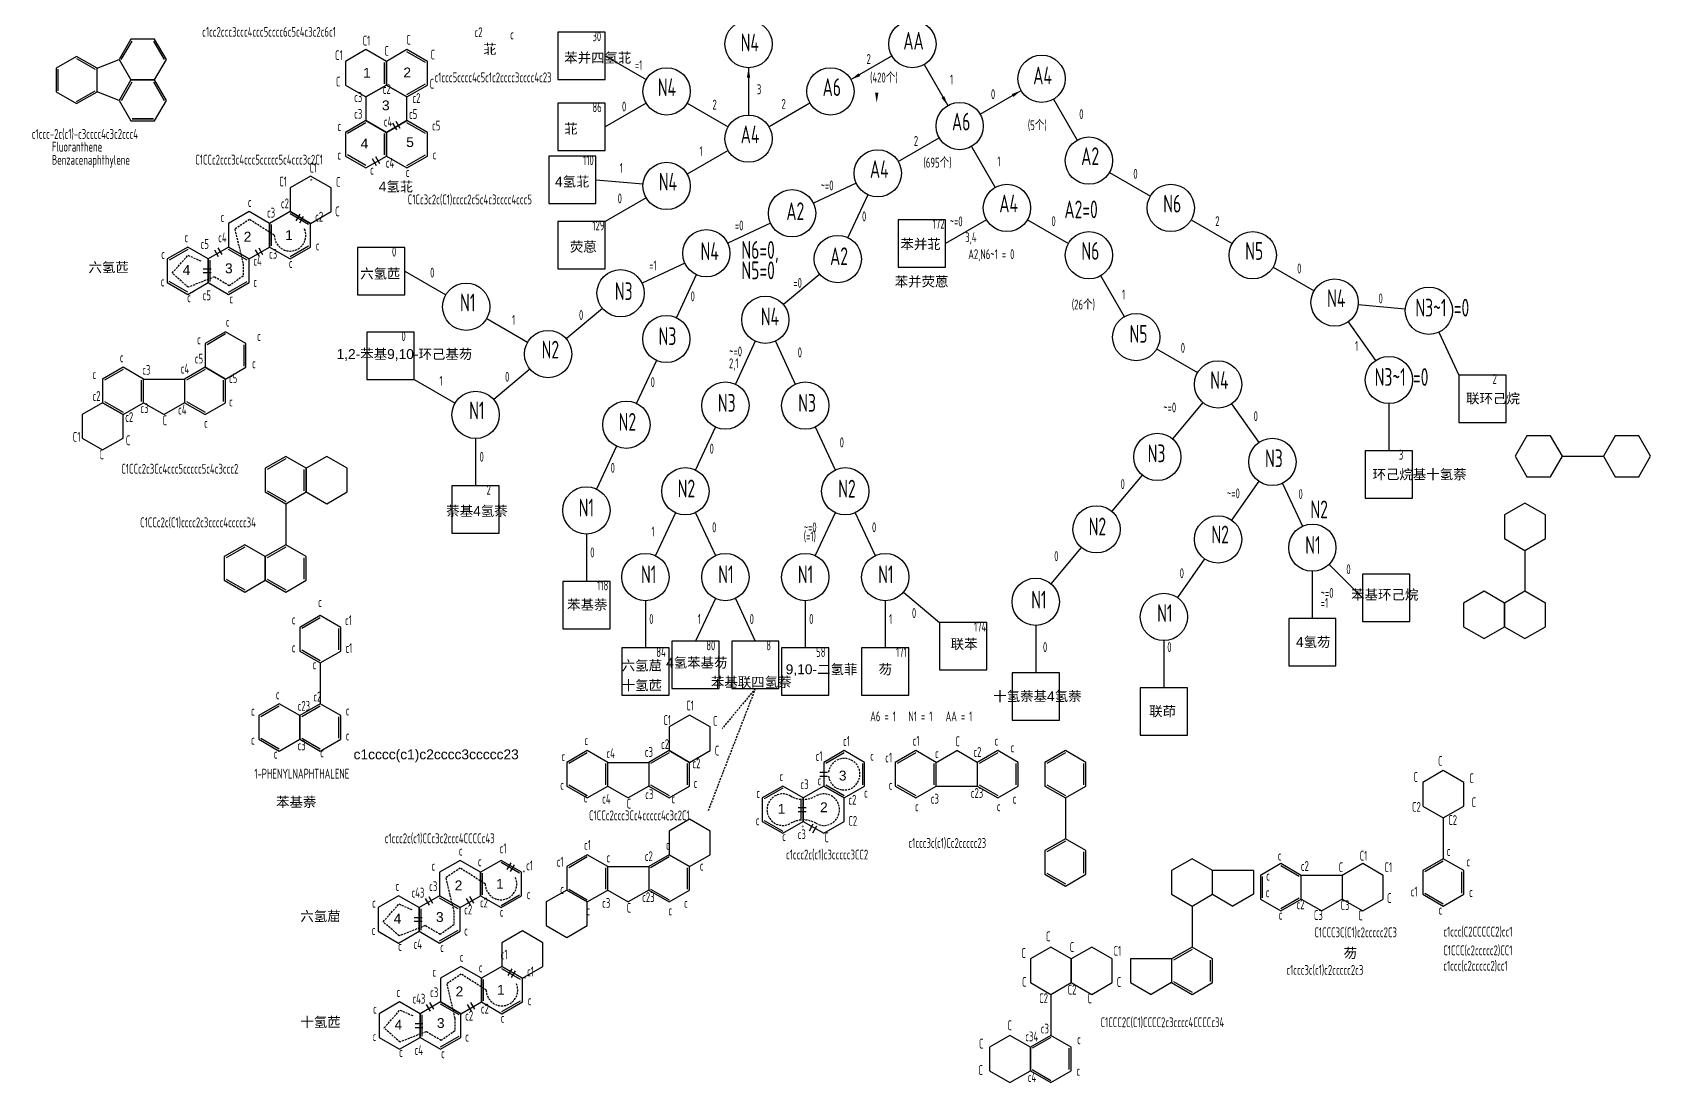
# Model space of a CAD drawing. Header units: millimetres. Extents: x 1948 to 8157, y -969 to 2597.
# Drawn here: x 3212.2 to 3622.8, y 1217.2 to 1483.7 of the extents above; entities that cross this region are included whole.
import ezdxf

# ---------------------------------------------------------------- set-up
doc = ezdxf.new("R2010")
doc.units = ezdxf.units.MM
doc.linetypes.add('ACAD_ISO07W100', pattern=[3, 0, -3])
doc.linetypes.add('DASHED2', pattern=[9.525, 6.35, -3.175])
for name, color, linetype in [('text', 7, 'ACAD_ISO07W100'), ('打断层', 30, 'Continuous'), ('解构', 10, 'DASHED2')]:
    doc.layers.add(name, color=color, linetype=linetype)
doc.styles.get("Standard").update_dxf_attribs({"font": 'arial.ttf'})
doc.styles.add('text', font='hzs.shx', dxfattribs={"width": 0.75, "bigfont": 'hztx.shx'})

# ---------------------------------------------------------------- blocks, each defined once
blk = doc.blocks.new('*U1')
blk.add_lwpolyline([(0, -2.71), (0, 2.71)])
blk = doc.blocks.new('*U2')
at = {"color": 0, "linetype": 'ByBlock', "lineweight": -2, "transparency": 16777216}
blk.add_blockref('*U1', (3361.39, 1365.1), dxfattribs=at)
for p, rotation in [((3368.43, 1369.16), 240), ((3368.43, 1361.03), 120)]:
    blk.add_blockref('*U1', p, dxfattribs=dict(at, rotation=rotation))

msp = doc.modelspace()

# ---------------------------------------------------------------- linework, layer by layer
for p, q in [((3228.64, 1474.6), (3234.22, 1476.79)), ((3357.57, 1477.71), (3367.96, 1471.71)), ((3393.94, 1474.71), (3393.94, 1462.71)), ((3419.92, 1471.71), (3430.32, 1477.71)), ((3438.51, 1475.51), (3444.51, 1465.12)), ((3234.22, 1466.4), (3228.64, 1468.6)), ((3452.71, 1462.92), (3463.1, 1468.92)), ((3471.3, 1466.73), (3477.3, 1456.34)), ((3367.96, 1465.71), (3357.57, 1459.71)), ((3378.36, 1465.71), (3388.75, 1459.71)), ((3409.53, 1465.71), (3399.14, 1459.71)), ((3388.75, 1453.71), (3378.36, 1447.71)), ((3431.92, 1450.92), (3442.32, 1456.92)), ((3450.51, 1454.73), (3456.51, 1444.34)), ((3355.23, 1446.28), (3367.18, 1445.23)), ((3421.29, 1445.39), (3410.42, 1440.32)), ((3485.49, 1448.14), (3495.89, 1442.14)), ((3367.96, 1441.71), (3357.57, 1435.71)), ((3424.19, 1442.49), (3419.12, 1431.61)), ((3399.54, 1435.25), (3388.66, 1430.18)), ((3454.32, 1436.14), (3443.92, 1430.14)), ((3464.71, 1436.14), (3475.1, 1430.14)), ((3506.28, 1436.14), (3516.67, 1430.14)), ((3377.79, 1425.1), (3366.91, 1420.03)), ((3306.72, 1423.07), (3317.11, 1417.07)), ((3380.69, 1422.2), (3375.62, 1411.33)), ((3411.99, 1422.32), (3402.8, 1414.6)), ((3489.3, 1411.55), (3483.3, 1421.94)), ((3527.06, 1424.14), (3537.46, 1418.14)), ((3356.88, 1413.64), (3347.69, 1405.93)), ((3548.63, 1414.62), (3560.58, 1413.57)), ((3327.5, 1411.07), (3337.89, 1405.07)), ((3546.09, 1410.23), (3552.98, 1400.4)), ((3395.66, 1405.31), (3390.59, 1394.43)), ((3400.74, 1405.31), (3405.81, 1394.43)), ((3569.1, 1407.61), (3574.17, 1396.74)), ((3370.55, 1400.45), (3365.48, 1389.57)), ((3497.49, 1403.36), (3507.89, 1397.36)), ((3338.49, 1398.21), (3329.3, 1390.5)), ((3240.45, 1395.73), (3250.84, 1395.73)), ((3309.12, 1395.64), (3319.51, 1389.64)), ((3240.45, 1389.73), (3245.64, 1386.73)), ((3250.84, 1389.73), (3245.64, 1386.73)), ((3509.23, 1389.76), (3501.51, 1380.57)), ((3516.52, 1389.44), (3523.41, 1379.61)), ((3556.42, 1389.48), (3556.42, 1377.48)), ((3324.7, 1380.64), (3324.7, 1368.64)), ((3385.52, 1383.56), (3380.45, 1372.68)), ((3410.88, 1383.56), (3415.95, 1372.68)), ((3360.4, 1378.7), (3355.33, 1367.82)), ((3600.43, 1376.14), (3610.83, 1376.14)), ((3493.8, 1371.37), (3486.09, 1362.18)), ((3523.41, 1369.78), (3516.52, 1359.95)), ((3529.38, 1369.26), (3534.46, 1358.38)), ((3276.52, 1364.08), (3276.52, 1353.69)), ((3375.38, 1361.81), (3370.31, 1350.93)), ((3380.45, 1361.81), (3385.52, 1350.93)), ((3415.95, 1361.81), (3410.88, 1350.93)), ((3421.02, 1361.81), (3426.09, 1350.93)), ((3352.8, 1356.39), (3352.8, 1344.39)), ((3478.37, 1352.99), (3470.66, 1343.8)), ((3590.94, 1352.26), (3590.94, 1341.87)), ((3509.64, 1350.12), (3502.76, 1340.29)), ((3536.99, 1346.94), (3536.99, 1334.94)), ((3541.23, 1348.7), (3549.72, 1340.22)), ((3367.77, 1339.49), (3367.77, 1327.49)), ((3385.52, 1340.05), (3380.45, 1329.18)), ((3390.59, 1340.05), (3395.66, 1329.18)), ((3408.34, 1339.49), (3408.34, 1327.49)), ((3428.63, 1339.49), (3428.63, 1327.49)), ((3433.23, 1341.64), (3442.42, 1333.92)), ((3466.8, 1333.2), (3466.8, 1321.2)), ((3499.32, 1329.38), (3499.32, 1317.38)), ((3285.27, 1323.71), (3285.27, 1313.32)), ((3358.21, 1298.47), (3368.6, 1298.47)), ((3441.58, 1298.47), (3446.77, 1301.47)), ((3451.97, 1298.47), (3446.77, 1301.47)), ((3358.21, 1292.47), (3363.4, 1289.47)), ((3368.6, 1292.47), (3363.4, 1289.47)), ((3441.58, 1292.47), (3451.97, 1292.47)), ((3474.35, 1289.47), (3474.35, 1279.08)), ((3570.22, 1284.39), (3570.22, 1273.99)), ((3358.21, 1272.04), (3368.6, 1272.04)), ((3522.06, 1270.99), (3511.67, 1270.99)), ((3522.06, 1270.99), (3522.06, 1264.99)), ((3544.58, 1269.8), (3534.19, 1269.8)), ((3358.21, 1266.04), (3363.4, 1263.04)), ((3368.6, 1266.04), (3363.4, 1263.04)), ((3511.67, 1264.99), (3516.86, 1261.99)), ((3522.06, 1264.99), (3516.86, 1261.99)), ((3506.47, 1261.99), (3506.47, 1251.6)), ((3534.19, 1263.8), (3539.38, 1260.8)), ((3544.58, 1263.8), (3539.38, 1260.8)), ((3501.27, 1248.6), (3490.88, 1248.6)), ((3490.88, 1248.6), (3490.88, 1242.6)), ((3490.88, 1242.6), (3496.08, 1239.6)), ((3501.27, 1242.6), (3496.08, 1239.6)), ((3470.64, 1239.6), (3470.64, 1229.21))]:
    msp.add_line(p, q)
for points in [[(3345.57, 1483.71), (3345.57, 1471.71), (3357.57, 1471.71), (3357.57, 1483.71)], [(3237.22, 1481.99), (3234.22, 1476.79), (3237.22, 1471.6), (3243.22, 1471.6), (3246.22, 1476.79), (3243.22, 1481.99)], [(3291.67, 1476.31), (3291.67, 1470.31), (3296.87, 1467.31), (3302.06, 1470.31), (3302.06, 1476.31), (3296.87, 1479.31)], [(3302.06, 1476.31), (3302.06, 1470.31), (3307.26, 1467.31), (3312.46, 1470.31), (3312.46, 1476.31), (3307.26, 1479.31)], [(3218.25, 1474.6), (3218.25, 1468.6), (3223.44, 1465.6), (3228.64, 1468.6), (3228.64, 1474.6), (3223.44, 1477.6)], [(3237.22, 1471.6), (3234.22, 1466.4), (3237.22, 1461.21), (3243.22, 1461.21), (3246.22, 1466.4), (3243.22, 1471.6)], [(3296.87, 1467.31), (3296.87, 1461.31), (3302.06, 1458.31), (3307.26, 1461.31), (3307.26, 1467.31), (3302.06, 1470.31)], [(3345.57, 1465.71), (3345.57, 1453.71), (3357.57, 1453.71), (3357.57, 1465.71)], [(3291.67, 1458.31), (3291.67, 1452.31), (3296.87, 1449.31), (3302.06, 1452.31), (3302.06, 1458.31), (3296.87, 1461.31)], [(3302.06, 1458.31), (3302.06, 1452.31), (3307.26, 1449.31), (3312.46, 1452.31), (3312.46, 1458.31), (3307.26, 1461.31)], [(3343.23, 1452.28), (3343.23, 1440.28), (3355.23, 1440.28), (3355.23, 1452.28)], [(3277.62, 1444.2), (3277.62, 1438.2), (3282.81, 1435.2), (3288.01, 1438.2), (3288.01, 1444.2), (3282.81, 1447.2)], [(3262.03, 1435.2), (3262.03, 1429.2), (3267.23, 1426.2), (3272.42, 1429.2), (3272.42, 1435.2), (3267.23, 1438.2)], [(3272.42, 1435.2), (3272.42, 1429.2), (3277.62, 1426.2), (3282.81, 1429.2), (3282.81, 1435.2), (3277.62, 1438.2)], [(3345.57, 1435.71), (3345.57, 1423.71), (3357.57, 1423.71), (3357.57, 1435.71)], [(3431.92, 1436.14), (3431.92, 1424.14), (3443.92, 1424.14), (3443.92, 1436.14)], [(3246.44, 1426.2), (3246.44, 1420.2), (3251.64, 1417.2), (3256.83, 1420.2), (3256.83, 1426.2), (3251.64, 1429.2)], [(3256.83, 1426.2), (3256.83, 1420.2), (3262.03, 1417.2), (3267.23, 1420.2), (3267.23, 1426.2), (3262.03, 1429.2)], [(3294.72, 1429.07), (3294.72, 1417.07), (3306.72, 1417.07), (3306.72, 1429.07)], [(3266.43, 1404.73), (3261.23, 1407.73), (3256.04, 1404.73), (3256.04, 1398.73), (3261.23, 1395.73), (3266.43, 1398.73)], [(3297.12, 1407.64), (3297.12, 1395.64), (3309.12, 1395.64), (3309.12, 1407.64)], [(3230.05, 1395.73), (3230.05, 1389.73), (3235.25, 1386.73), (3240.45, 1389.73), (3240.45, 1395.73), (3235.25, 1398.73)], [(3250.84, 1395.73), (3250.84, 1389.73), (3256.04, 1386.73), (3261.23, 1389.73), (3261.23, 1395.73), (3256.04, 1398.73)], [(3574.17, 1396.74), (3574.17, 1384.74), (3586.17, 1384.74), (3586.17, 1396.74)], [(3224.86, 1386.73), (3224.86, 1380.73), (3230.05, 1377.73), (3235.25, 1380.73), (3235.25, 1386.73), (3230.05, 1389.73)], [(3588.43, 1376.14), (3591.43, 1370.94), (3597.43, 1370.94), (3600.43, 1376.14), (3597.43, 1381.33), (3591.43, 1381.33)], [(3613.83, 1381.33), (3610.83, 1376.14), (3613.83, 1370.94), (3619.83, 1370.94), (3622.83, 1376.14), (3619.83, 1381.33)], [(3281.72, 1373.08), (3276.52, 1376.08), (3271.32, 1373.08), (3271.32, 1367.08), (3276.52, 1364.08), (3281.72, 1367.08)], [(3286.91, 1376.08), (3281.72, 1373.08), (3281.72, 1367.08), (3286.91, 1364.08), (3292.11, 1367.08), (3292.11, 1373.08)], [(3550.42, 1377.48), (3550.42, 1365.48), (3562.42, 1365.48), (3562.42, 1377.48)], [(3318.7, 1368.64), (3318.7, 1356.64), (3330.7, 1356.64), (3330.7, 1368.64)], [(3590.94, 1364.26), (3585.75, 1361.26), (3585.75, 1355.26), (3590.94, 1352.26), (3596.14, 1355.26), (3596.14, 1361.26)], [(3266.13, 1353.69), (3260.93, 1350.69), (3260.93, 1344.69), (3266.13, 1341.69), (3271.32, 1344.69), (3271.32, 1350.69)], [(3281.72, 1350.69), (3276.52, 1353.69), (3271.32, 1350.69), (3271.32, 1344.69), (3276.52, 1341.69), (3281.72, 1344.69)], [(3346.8, 1344.39), (3346.8, 1332.39), (3358.8, 1332.39), (3358.8, 1344.39)], [(3549.72, 1346.22), (3549.72, 1334.22), (3561.72, 1334.22), (3561.72, 1346.22)], [(3580.55, 1341.87), (3575.36, 1338.87), (3575.36, 1332.87), (3580.55, 1329.87), (3585.75, 1332.87), (3585.75, 1338.87)], [(3596.14, 1338.87), (3590.94, 1341.87), (3585.75, 1338.87), (3585.75, 1332.87), (3590.94, 1329.87), (3596.14, 1332.87)], [(3290.47, 1332.71), (3285.27, 1335.71), (3280.07, 1332.71), (3280.07, 1326.71), (3285.27, 1323.71), (3290.47, 1326.71)], [(3530.99, 1334.94), (3530.99, 1322.94), (3542.99, 1322.94), (3542.99, 1334.94)], [(3442.42, 1333.92), (3442.42, 1321.92), (3454.42, 1321.92), (3454.42, 1333.92)], [(3361.77, 1327.49), (3361.77, 1315.49), (3373.77, 1315.49), (3373.77, 1327.49)], [(3374.45, 1329.18), (3374.45, 1317.18), (3386.45, 1317.18), (3386.45, 1329.18)], [(3389.66, 1329.18), (3389.66, 1317.18), (3401.66, 1317.18), (3401.66, 1329.18)], [(3402.34, 1327.49), (3402.34, 1315.49), (3414.34, 1315.49), (3414.34, 1327.49)], [(3422.63, 1327.49), (3422.63, 1315.49), (3434.63, 1315.49), (3434.63, 1327.49)], [(3460.8, 1321.2), (3460.8, 1309.2), (3472.8, 1309.2), (3472.8, 1321.2)], [(3493.32, 1317.38), (3493.32, 1305.38), (3505.32, 1305.38), (3505.32, 1317.38)], [(3274.88, 1313.32), (3269.68, 1310.32), (3269.68, 1304.32), (3274.88, 1301.32), (3280.07, 1304.32), (3280.07, 1310.32)], [(3290.47, 1310.32), (3285.27, 1313.32), (3280.07, 1310.32), (3280.07, 1304.32), (3285.27, 1301.32), (3290.47, 1304.32)], [(3373.8, 1307.47), (3373.8, 1301.47), (3378.99, 1298.47), (3384.19, 1301.47), (3384.19, 1307.47), (3378.99, 1310.47)], [(3347.82, 1298.47), (3347.82, 1292.47), (3353.01, 1289.47), (3358.21, 1292.47), (3358.21, 1298.47), (3353.01, 1301.47)], [(3368.6, 1298.47), (3368.6, 1292.47), (3373.8, 1289.47), (3378.99, 1292.47), (3378.99, 1298.47), (3373.8, 1301.47)], [(3413.01, 1298.47), (3413.01, 1292.47), (3418.21, 1289.47), (3423.4, 1292.47), (3423.4, 1298.47), (3418.21, 1301.47)], [(3431.18, 1298.47), (3431.18, 1292.47), (3436.38, 1289.47), (3441.58, 1292.47), (3441.58, 1298.47), (3436.38, 1301.47)], [(3451.97, 1298.47), (3451.97, 1292.47), (3457.17, 1289.47), (3462.36, 1292.47), (3462.36, 1298.47), (3457.17, 1301.47)], [(3479.54, 1298.47), (3474.35, 1301.47), (3469.15, 1298.47), (3469.15, 1292.47), (3474.35, 1289.47), (3479.54, 1292.47)], [(3570.22, 1296.39), (3565.02, 1293.39), (3565.02, 1287.39), (3570.22, 1284.39), (3575.42, 1287.39), (3575.42, 1293.39)], [(3397.42, 1289.47), (3397.42, 1283.47), (3402.62, 1280.47), (3407.81, 1283.47), (3407.81, 1289.47), (3402.62, 1292.47)], [(3407.81, 1289.47), (3407.81, 1283.47), (3413.01, 1280.47), (3418.21, 1283.47), (3418.21, 1289.47), (3413.01, 1292.47)], [(3384.19, 1281.04), (3378.99, 1284.04), (3373.8, 1281.04), (3373.8, 1275.04), (3378.99, 1272.04), (3384.19, 1275.04)], [(3479.54, 1276.08), (3474.35, 1279.08), (3469.15, 1276.08), (3469.15, 1270.08), (3474.35, 1267.08), (3479.54, 1270.08)], [(3315.55, 1270.61), (3315.55, 1264.61), (3320.75, 1261.61), (3325.94, 1264.61), (3325.94, 1270.61), (3320.75, 1273.61)], [(3325.94, 1270.61), (3325.94, 1264.61), (3331.14, 1261.61), (3336.34, 1264.61), (3336.34, 1270.61), (3331.14, 1273.61)], [(3347.82, 1272.04), (3347.82, 1266.04), (3353.01, 1263.04), (3358.21, 1266.04), (3358.21, 1272.04), (3353.01, 1275.04)], [(3368.6, 1272.04), (3368.6, 1266.04), (3373.8, 1263.04), (3378.99, 1266.04), (3378.99, 1272.04), (3373.8, 1275.04)], [(3506.47, 1273.99), (3501.27, 1270.99), (3501.27, 1264.99), (3506.47, 1261.99), (3511.67, 1264.99), (3511.67, 1270.99)], [(3575.42, 1270.99), (3570.22, 1273.99), (3565.02, 1270.99), (3565.02, 1264.99), (3570.22, 1261.99), (3575.42, 1264.99)], [(3534.19, 1263.8), (3534.19, 1269.8), (3528.99, 1272.8), (3523.8, 1269.8), (3523.8, 1263.8), (3528.99, 1260.8)], [(3554.97, 1263.8), (3554.97, 1269.8), (3549.78, 1272.8), (3544.58, 1269.8), (3544.58, 1263.8), (3549.78, 1260.8)], [(3342.62, 1263.04), (3342.62, 1257.04), (3347.82, 1254.04), (3353.01, 1257.04), (3353.01, 1263.04), (3347.82, 1266.04)], [(3299.96, 1261.61), (3299.96, 1255.61), (3305.16, 1252.61), (3310.36, 1255.61), (3310.36, 1261.61), (3305.16, 1264.61)], [(3310.36, 1261.61), (3310.36, 1255.61), (3315.55, 1252.61), (3320.75, 1255.61), (3320.75, 1261.61), (3315.55, 1264.61)], [(3331.38, 1252.7), (3331.38, 1246.7), (3336.57, 1243.7), (3341.77, 1246.7), (3341.77, 1252.7), (3336.57, 1255.7)], [(3470.64, 1251.6), (3465.44, 1248.6), (3465.44, 1242.6), (3470.64, 1239.6), (3475.83, 1242.6), (3475.83, 1248.6)], [(3481.03, 1251.6), (3475.83, 1248.6), (3475.83, 1242.6), (3481.03, 1239.6), (3486.23, 1242.6), (3486.23, 1248.6)], [(3511.67, 1248.6), (3506.47, 1251.6), (3501.27, 1248.6), (3501.27, 1242.6), (3506.47, 1239.6), (3511.67, 1242.6)], [(3315.79, 1243.7), (3315.79, 1237.7), (3320.98, 1234.7), (3326.18, 1237.7), (3326.18, 1243.7), (3320.98, 1246.7)], [(3326.18, 1243.7), (3326.18, 1237.7), (3331.38, 1234.7), (3336.57, 1237.7), (3336.57, 1243.7), (3331.38, 1246.7)], [(3300.2, 1234.7), (3300.2, 1228.7), (3305.39, 1225.7), (3310.59, 1228.7), (3310.59, 1234.7), (3305.39, 1237.7)], [(3310.59, 1234.7), (3310.59, 1228.7), (3315.79, 1225.7), (3320.98, 1228.7), (3320.98, 1234.7), (3315.79, 1237.7)], [(3460.25, 1229.21), (3455.05, 1226.21), (3455.05, 1220.21), (3460.25, 1217.21), (3465.44, 1220.21), (3465.44, 1226.21)], [(3475.83, 1226.21), (3470.64, 1229.21), (3465.44, 1226.21), (3465.44, 1220.21), (3470.64, 1217.21), (3475.83, 1220.21)]]:
    msp.add_lwpolyline(points, close=True)
for points in [[(3234.8, 1476.79), (3237.51, 1481.49)], [(3242.94, 1481.49), (3245.65, 1476.79)], [(3311.96, 1476.02), (3307.26, 1478.73)], [(3218.75, 1468.89), (3218.75, 1474.31)], [(3223.44, 1477.02), (3228.14, 1474.31)], [(3301.56, 1470.6), (3301.56, 1476.02)], [(3307.26, 1467.88), (3311.96, 1470.6)], [(3223.44, 1466.18), (3228.14, 1468.89)], [(3237.51, 1461.71), (3242.94, 1461.71)], [(3296.87, 1460.73), (3292.17, 1458.02)], [(3301.56, 1452.6), (3301.56, 1458.02)], [(3311.96, 1458.02), (3307.26, 1460.73)], [(3296.87, 1449.88), (3292.17, 1452.6)], [(3307.26, 1449.88), (3311.96, 1452.6)], [(3282.31, 1434.91), (3277.62, 1437.63)], [(3272.92, 1429.49), (3272.92, 1434.91)], [(3277.62, 1426.78), (3282.31, 1429.49)], [(3251.64, 1428.63), (3246.94, 1425.91)], [(3257.33, 1420.49), (3257.33, 1425.91)], [(3266.73, 1425.91), (3262.03, 1428.63)], [(3251.64, 1417.78), (3246.94, 1420.49)], [(3262.03, 1417.78), (3266.73, 1420.49)], [(3261.23, 1407.16), (3256.54, 1404.44)], [(3265.93, 1399.02), (3265.93, 1404.44)], [(3235.25, 1398.16), (3230.55, 1395.44)], [(3256.04, 1398.16), (3251.34, 1395.44)], [(3239.95, 1390.02), (3239.95, 1395.44)], [(3260.73, 1390.02), (3260.73, 1395.44)], [(3230.55, 1390.02), (3235.25, 1387.31)], [(3251.34, 1390.02), (3256.04, 1387.31)], [(3276.52, 1375.51), (3271.82, 1372.79)], [(3281.22, 1367.37), (3281.22, 1372.79)], [(3271.82, 1367.37), (3276.52, 1364.66)], [(3266.13, 1353.11), (3261.43, 1350.4)], [(3276.52, 1353.11), (3271.82, 1350.4)], [(3281.22, 1344.98), (3281.22, 1350.4)], [(3261.43, 1344.98), (3266.13, 1342.27)], [(3271.82, 1344.98), (3276.52, 1342.27)], [(3285.27, 1335.13), (3280.57, 1332.42)], [(3289.97, 1327), (3289.97, 1332.42)], [(3280.57, 1327), (3285.27, 1324.29)], [(3274.88, 1312.74), (3270.18, 1310.03)], [(3285.27, 1312.74), (3280.57, 1310.03)], [(3289.97, 1304.6), (3289.97, 1310.03)], [(3270.18, 1304.6), (3274.88, 1301.89)], [(3280.57, 1304.6), (3285.27, 1301.89)], [(3353.01, 1300.89), (3348.32, 1298.18)], [(3357.71, 1292.76), (3357.71, 1298.18)], [(3373.8, 1300.89), (3369.1, 1298.18)], [(3378.49, 1292.76), (3378.49, 1298.18)], [(3418.21, 1300.89), (3413.51, 1298.18)], [(3422.9, 1292.76), (3422.9, 1298.18)], [(3436.38, 1300.89), (3431.68, 1298.18)], [(3441.08, 1292.76), (3441.08, 1298.18)], [(3457.17, 1300.89), (3452.47, 1298.18)], [(3461.86, 1292.76), (3461.86, 1298.18)], [(3474.35, 1300.89), (3469.65, 1298.18)], [(3479.04, 1292.76), (3479.04, 1298.18)], [(3348.32, 1292.76), (3353.01, 1290.05)], [(3369.1, 1292.76), (3373.8, 1290.05)], [(3402.62, 1291.89), (3397.92, 1289.18)], [(3413.51, 1292.76), (3418.21, 1290.05)], [(3431.68, 1292.76), (3436.38, 1290.05)], [(3452.47, 1292.76), (3457.17, 1290.05)], [(3469.65, 1292.76), (3474.35, 1290.05)], [(3407.31, 1283.76), (3407.31, 1289.18)], [(3397.92, 1283.76), (3402.62, 1281.05)], [(3474.35, 1278.5), (3469.65, 1275.79)], [(3335.84, 1270.33), (3331.14, 1273.04)], [(3353.01, 1274.46), (3348.32, 1271.75)], [(3373.8, 1274.46), (3369.1, 1271.75)], [(3479.04, 1270.36), (3479.04, 1275.79)], [(3570.22, 1273.42), (3565.52, 1270.71)], [(3326.44, 1264.9), (3326.44, 1270.33)], [(3357.71, 1266.33), (3357.71, 1271.75)], [(3378.49, 1266.33), (3378.49, 1271.75)], [(3469.65, 1270.36), (3474.35, 1267.65)], [(3524.3, 1269.51), (3524.3, 1264.09)], [(3533.69, 1269.51), (3528.99, 1272.22)], [(3574.92, 1265.28), (3574.92, 1270.71)], [(3331.14, 1262.19), (3335.84, 1264.9)], [(3348.32, 1266.33), (3353.01, 1263.61)], [(3369.1, 1266.33), (3373.8, 1263.61)], [(3565.52, 1265.28), (3570.22, 1262.57)], [(3310.86, 1255.9), (3310.86, 1261.33)], [(3320.25, 1261.33), (3315.55, 1264.04)], [(3528.99, 1261.38), (3533.69, 1264.09)], [(3315.55, 1253.19), (3320.25, 1255.9)], [(3506.47, 1251.02), (3501.77, 1248.31)], [(3511.17, 1242.89), (3511.17, 1248.31)], [(3336.07, 1243.41), (3331.38, 1246.12)], [(3326.68, 1237.99), (3326.68, 1243.41)], [(3501.77, 1242.89), (3506.47, 1240.18)], [(3320.48, 1234.41), (3315.79, 1237.12)], [(3331.38, 1235.28), (3336.07, 1237.99)], [(3311.09, 1228.99), (3311.09, 1234.41)], [(3315.79, 1226.28), (3320.48, 1228.99)], [(3470.64, 1228.63), (3465.94, 1225.92)], [(3475.33, 1220.5), (3475.33, 1225.92)], [(3465.94, 1220.5), (3470.64, 1217.79)]]:
    msp.add_lwpolyline(points)
for centre in [(3393.94, 1480.71), (3435.51, 1480.71), (3373.16, 1468.71), (3414.73, 1468.71), (3468.3, 1471.92), (3447.51, 1459.92), (3393.94, 1456.71), (3426.73, 1447.92), (3480.3, 1451.14), (3373.16, 1444.71), (3404.98, 1437.78), (3459.51, 1439.14), (3501.08, 1439.14), (3383.23, 1427.64), (3480.3, 1427.14), (3521.87, 1427.14), (3416.59, 1426.17), (3361.47, 1417.5), (3542.65, 1415.14), (3322.3, 1414.07), (3398.2, 1410.75), (3566.56, 1413.05), (3373.08, 1405.89), (3492.3, 1406.36), (3343.09, 1402.07), (3513.08, 1394.36), (3556.42, 1395.48), (3324.7, 1386.64), (3388.06, 1389), (3408.34, 1389), (3362.94, 1384.14), (3497.66, 1375.97), (3526.85, 1374.7), (3377.91, 1367.24), (3418.49, 1367.24), (3352.8, 1362.39), (3482.23, 1357.59), (3513.08, 1355.04), (3536.99, 1352.94), (3367.77, 1345.49), (3388.06, 1345.49), (3408.34, 1345.49), (3428.63, 1345.49), (3466.8, 1339.2), (3499.32, 1335.38)]:
    msp.add_circle(centre, 6)
for points in [[(3393.53, 1472.21), (3394.36, 1472.21), (3393.94, 1474.71)], [(3422.3, 1472.6), (3421.88, 1473.32), (3419.92, 1471.71)], [(3426.88, 1468.35), (3426.05, 1468.35), (3426.47, 1465.85)], [(3443.62, 1467.49), (3442.9, 1467.08), (3444.51, 1465.12)], [(3460.73, 1468.04), (3461.14, 1467.31), (3463.1, 1468.92)]]:
    msp.add_solid(points)
at = {"layer": '打断层'}
for p, q in [((3303.63, 1460.65), (3304.63, 1458.92)), ((3304.49, 1461.15), (3305.49, 1459.42)), ((3298.43, 1451.65), (3299.43, 1449.92)), ((3299.3, 1452.15), (3300.3, 1450.42)), ((3279.18, 1435.86), (3280.18, 1437.59)), ((3280.05, 1435.36), (3281.05, 1437.09)), ((3259.26, 1429.05), (3260.26, 1427.32)), ((3269.65, 1429.05), (3270.65, 1427.32)), ((3258.4, 1428.55), (3259.4, 1426.82)), ((3268.79, 1428.55), (3269.79, 1426.82)), ((3255.58, 1423.73), (3257.58, 1423.73)), ((3255.58, 1422.73), (3257.58, 1422.73)), ((3412.01, 1295.99), (3414.01, 1295.99)), ((3412.01, 1294.99), (3414.01, 1294.99)), ((3406.56, 1286.99), (3408.56, 1286.99)), ((3406.56, 1285.99), (3408.56, 1285.99)), ((3409.38, 1281.12), (3410.38, 1282.85)), ((3410.24, 1280.62), (3411.24, 1282.35)), ((3332.7, 1271.27), (3333.7, 1273)), ((3333.57, 1270.77), (3334.57, 1272.5)), ((3311.92, 1263.96), (3312.92, 1262.23)), ((3312.78, 1264.46), (3313.78, 1262.73)), ((3322.31, 1263.96), (3323.31, 1262.23)), ((3323.18, 1264.46), (3324.18, 1262.73)), ((3309.11, 1259.14), (3311.11, 1259.14)), ((3309.11, 1258.14), (3311.11, 1258.14)), ((3332.94, 1244.36), (3333.94, 1246.09)), ((3333.8, 1243.86), (3334.8, 1245.59)), ((3312.15, 1237.05), (3313.15, 1235.32)), ((3313.02, 1237.55), (3314.02, 1235.82)), ((3322.55, 1237.05), (3323.55, 1235.32)), ((3323.41, 1237.55), (3324.41, 1235.82)), ((3309.34, 1232.23), (3311.34, 1232.23)), ((3309.34, 1231.23), (3311.34, 1231.23))]:
    msp.add_line(p, q, dxfattribs=at)
at = {"layer": '解构', "ltscale": 0.08}
for p, q in [((3267.29, 1436.22), (3263.59, 1433.77)), ((3263.59, 1433.77), (3264.66, 1429.31)), ((3273.62, 1432.2), (3267.29, 1436.22)), ((3264.66, 1429.31), (3265.68, 1424.97)), ((3247.7, 1422.61), (3251.71, 1427.13)), ((3251.71, 1427.13), (3255.05, 1425.67)), ((3265.68, 1424.97), (3265.68, 1421.84)), ((3251.75, 1419.01), (3247.7, 1422.61)), ((3258.37, 1421.64), (3251.75, 1419.01)), ((3262.19, 1419.4), (3258.37, 1421.64)), ((3265.68, 1421.84), (3262.19, 1419.4)), ((3395.66, 1317.18), (3383.63, 1286.06)), ((3395.66, 1317.18), (3387.29, 1307.1)), ((3320.81, 1271.63), (3317.12, 1269.18)), ((3317.12, 1269.18), (3318.18, 1264.73)), ((3327.14, 1267.61), (3320.81, 1271.63)), ((3318.18, 1264.73), (3319.2, 1260.38)), ((3301.22, 1258.02), (3305.23, 1262.54)), ((3305.23, 1262.54), (3308.57, 1261.08)), ((3305.27, 1254.42), (3301.22, 1258.02)), ((3311.89, 1257.05), (3305.27, 1254.42)), ((3315.71, 1254.81), (3311.89, 1257.05)), ((3319.2, 1257.25), (3315.71, 1254.81)), ((3319.2, 1260.38), (3319.2, 1257.25)), ((3321.04, 1244.72), (3317.35, 1242.27)), ((3327.38, 1240.7), (3321.04, 1244.72)), ((3317.35, 1242.27), (3318.42, 1237.81)), ((3318.42, 1237.81), (3319.44, 1233.47)), ((3301.45, 1231.11), (3305.47, 1235.62)), ((3305.47, 1235.62), (3308.81, 1234.17)), ((3319.44, 1233.47), (3319.44, 1230.34)), ((3305.51, 1227.51), (3301.45, 1231.11)), ((3312.13, 1230.14), (3305.51, 1227.51)), ((3315.94, 1227.9), (3312.13, 1230.14)), ((3319.44, 1230.34), (3315.94, 1227.9))]:
    msp.add_line(p, q, dxfattribs=at)
for centre, radius, start, end in [((3277.62, 1432.2), 4, 180, 27.4939), ((3418.21, 1295.47), 4, 186.8016, 172.4397), ((3402.62, 1286.47), 4, 60, 300), ((3407.81, 1295.47), 6.39, 240, 300), ((3413.01, 1286.47), 4, 240, 120), ((3407.81, 1277.47), 6.39, 94.4862, 120), ((3407.81, 1277.47), 6.39, 60, 90), ((3331.14, 1267.61), 4, 180, 27.4939), ((3331.38, 1240.7), 4, 180, 27.4939)]:
    msp.add_arc(centre, radius, start, end, dxfattribs=at)

# ---------------------------------------------------------------- block references
at = {"rotation": 329.9999999999999}
msp.add_blockref('*U2', (-357.44, 1967.24), dxfattribs=at)

# ---------------------------------------------------------------- texts
at = {"layer": 'text', "style": 'text', "width": 0.75}
for s, height, p in [('c1cc2ccc3ccc4ccc5cccc6c5c4c3c2c6c1', 2.5, (3255.32, 1482.57)), ('C1', 2.5, (3296.01, 1480.34)), ('C', 2.5, (3307.1, 1480.55)), ('c2', 2.5, (3324.42, 1482.48)), ('c', 2.5, (3333.46, 1481.9)), ('30', 2.5, (3354.33, 1481.44)), ('N4', 4.5, (3391.94, 1478.86)), ('AA', 4.5, (3433.21, 1479.3)), ('C1', 2.5, (3289.03, 1476.65)), ('C', 2.5, (3301.56, 1477.73)), ('C', 2.5, (3313.26, 1476.8)), ('2', 2.5, (3423.88, 1475.67)), ('=1', 2.5, (3365.12, 1474.12)), ('A4', 4.5, (3466.17, 1470.51)), ('C', 2.5, (3289.25, 1469.95)), ('c2', 2.5, (3301.11, 1468.05)), ('C', 2.5, (3313.04, 1469.39)), ('c1ccc5cccc4c5c1c2cccc3cccc4c23', 2.5, (3314.26, 1471.01)), ('N4', 4.5, (3370.92, 1467.5)), ('3', 2.5, (3396.06, 1467.98)), ('A6', 4.5, (3412.74, 1467.54)), ('(420个)', 2.5, (3424.78, 1470.98)), ('1', 2.5, (3445.05, 1470.47)), ('c3', 2.5, (3293.88, 1466.01)), ('c2', 2.5, (3308.64, 1465.77)), ('86', 2.5, (3354.33, 1463.44)), ('0', 2.5, (3361.83, 1463.61)), ('2', 2.5, (3384.78, 1464.11)), ('2', 2.5, (3402.3, 1464.3)), ('0', 2.5, (3455.44, 1466.76)), ('c3', 2.5, (3293.88, 1461.76)), ('c4', 2.5, (3301.39, 1459.79)), ('c5', 2.5, (3307.78, 1461.72)), ('A6', 4.5, (3445.56, 1458.8)), ('0', 2.5, (3477.84, 1461.69)), ('c1ccc-2c(c1)-c3cccc4c3c2ccc4', 2.5, (3212.08, 1456.66)), ('c', 2.5, (3289.6, 1458.66)), ('c5', 2.5, (3313.63, 1458.79)), ('A4', 4.5, (3391.95, 1455.54)), ('(5个)', 2.5, (3464.81, 1458.88)), ('Fluoranthene', 2.5, (3217.17, 1453.43)), ('1', 2.5, (3381.51, 1452.3)), ('2', 2.5, (3435.88, 1454.89)), ('A2', 4.5, (3478.34, 1450.02)), ('Benzacenaphthylene', 2.5, (3217.17, 1450.09)), ('C1CCc2ccc3c4ccc5ccccc5c4ccc3c2C1', 2.5, (3253.55, 1450.14)), ('C1', 2.5, (3282.51, 1448.11)), ('c', 2.5, (3289.6, 1451.37)), ('c4', 2.5, (3301.91, 1449.34)), ('c', 2.5, (3313.78, 1451.44)), ('110', 2.5, (3351.98, 1450.01)), ('1', 2.5, (3361.25, 1448.02)), ('A4', 4.5, (3424.74, 1446.75)), ('(695个)', 2.5, (3438.33, 1449.38)), ('1', 2.5, (3457.05, 1449.69)), ('C1', 2.5, (3274.86, 1444.6)), ('C', 2.5, (3289.25, 1444.5)), ('c', 2.5, (3297.92, 1447.56)), ('c', 2.5, (3306.96, 1446.98)), ('N4', 4.5, (3371.17, 1443.54)), ('~=0', 2.5, (3412.24, 1443.58)), ('0', 2.5, (3491.57, 1446.54)), ('c2', 2.5, (3275.29, 1439.05)), ('C1Cc3c2c(C1)cccc2c5c4c3cccc4ccc5', 2.5, (3307.48, 1440.04)), ('0', 2.5, (3360.73, 1440.3)), ('A4', 4.5, (3457.56, 1438.02)), ('N6', 4.5, (3499.17, 1437.97)), ('c', 2.5, (3259.96, 1435.56)), ('c', 2.5, (3266.91, 1439.37)), ('c3', 2.5, (3271.75, 1436.69)), ('c2', 2.5, (3283.98, 1435.68)), ('C', 2.5, (3289.05, 1437)), ('A2', 4.5, (3403.53, 1436.05)), ('0', 2.5, (3422.73, 1435.74)), ('A2=0', 4.5, (3474.08, 1436.52)), ('129', 2.5, (3354.33, 1433.44)), ('=0', 2.5, (3390.48, 1433.43)), ('172', 2.5, (3440.68, 1433.87)), ('~=0', 2.5, (3444.99, 1434.48)), ('0', 2.5, (3470.79, 1434.54)), ('2', 2.5, (3512.36, 1434.54)), ('c', 2.5, (3250.82, 1430.44)), ('c5', 2.5, (3254.9, 1428.75)), ('c4', 2.5, (3259.39, 1430.39)), ('c', 2.5, (3284.14, 1428.34)), ('0', 2.5, (3303.47, 1426.8)), ('N4', 4.5, (3381.77, 1425.91)), ('N6=0,', 4.5, (3392.13, 1426.23)), ('A2', 4.5, (3414.63, 1424.63)), ('3,4', 2.5, (3448.92, 1430.46)), ('N6', 4.5, (3478.39, 1425.97)), ('N5', 4.5, (3519.96, 1425.97)), ('c', 2.5, (3244.92, 1426.18)), ('c4', 2.5, (3268.28, 1424.46)), ('c3', 2.5, (3272.27, 1426.24)), ('c', 2.5, (3277.31, 1423.88)), ('=1', 2.5, (3368.73, 1423.29)), ('N5=0', 4.5, (3392.13, 1421.05)), ('A2,N6~1 = 0', 2.5, (3449.69, 1426.15)), ('0', 2.5, (3533.14, 1422.54)), ('c', 2.5, (3244.79, 1419.24)), ('c', 2.5, (3268.28, 1419.1)), ('0', 2.5, (3313.14, 1421.47)), ('=0', 2.5, (3405.31, 1418.88)), ('c', 2.5, (3251.51, 1415.22)), ('c5', 2.5, (3255.42, 1415.72)), ('c', 2.5, (3262.19, 1414.91)), ('N1', 4.5, (3320.75, 1412.89)), ('N3', 4.5, (3360.02, 1415.77)), ('0', 2.5, (3379.23, 1415.46)), ('1', 2.5, (3488.71, 1415.93)), ('N4', 4.5, (3540.74, 1413.97)), ('0', 2.5, (3553.78, 1414.93)), ('0', 2.5, (3350.92, 1410.72)), ('N4', 4.5, (3397.05, 1409.34)), ('(26个)', 2.5, (3475.96, 1413.38)), ('N3~1 =0', 4.5, (3563.15, 1411.58)), ('c', 2.5, (3261.33, 1408.99)), ('1', 2.5, (3333.93, 1409.47)), ('N3', 4.5, (3371.12, 1404.35)), ('N5', 4.5, (3490.61, 1404.93)), ('c', 2.5, (3254.02, 1404.53)), ('c', 2.5, (3269.25, 1405.39)), ('0', 2.5, (3305.87, 1405.37)), ('N2', 4.5, (3341.44, 1400.94)), ('0', 2.5, (3503.6, 1402.38)), ('1', 2.5, (3547.81, 1402.85)), ('c', 2.5, (3234.43, 1399.97)), ('c5', 2.5, (3253.44, 1399.67)), ('c', 2.5, (3267.97, 1398.47)), ('2,1', 2.5, (3388.97, 1398.47)), ('~=0', 2.5, (3389.03, 1401.47)), ('0', 2.5, (3406.41, 1401.24)), ('c', 2.5, (3227.49, 1395.71)), ('c3', 2.5, (3240.11, 1396.8)), ('c4', 2.5, (3249.85, 1397.12)), ('c5', 2.5, (3262.11, 1394.69)), ('1', 2.5, (3315.54, 1394.04)), ('0', 2.5, (3332.16, 1395.05)), ('0', 2.5, (3369.09, 1393.7)), ('N4', 4.5, (3511.09, 1393.19)), ('N3~1 =0', 4.5, (3552.8, 1393.99)), ('2', 2.5, (3582.68, 1394.51)), ('c2', 2.5, (3227.48, 1390.17)), ('N3', 4.5, (3386.16, 1387.42)), ('N3', 4.5, (3406.55, 1387.42)), ('c3', 2.5, (3239.62, 1387.08)), ('c4', 2.5, (3249.19, 1386.72)), ('c', 2.5, (3262.11, 1388.76)), ('N1', 4.5, (3323.05, 1385.51)), ('~=0', 2.5, (3499.18, 1387.25)), ('c2', 2.5, (3235.79, 1384.83)), ('C', 2.5, (3245.25, 1384.01)), ('c', 2.5, (3255.81, 1383.34)), ('N2', 4.5, (3360.98, 1382.6)), ('0', 2.5, (3522.09, 1385.06)), ('C1', 2.5, (3222.47, 1379.8)), ('C', 2.5, (3235.94, 1378.94)), ('0', 2.5, (3417.06, 1378.4)), ('C', 2.5, (3229.26, 1375.35)), ('0', 2.5, (3325.68, 1374.75)), ('0', 2.5, (3384.06, 1376.81)), ('N3', 4.5, (3495.21, 1374.62)), ('N3', 4.5, (3524.99, 1373.36)), ('3', 2.5, (3558.93, 1375.26)), ('C1CCc2c3Cc4ccc5ccccc5c4c3ccc2', 2.5, (3234.8, 1371.71)), ('0', 2.5, (3358.95, 1371.95)), ('2', 2.5, (3327.46, 1366.37)), ('N2', 4.5, (3375.96, 1365.7)), ('N2', 4.5, (3416.69, 1365.67)), ('0', 2.5, (3488.33, 1367.82)), ('~=0', 2.5, (3515.33, 1365.47)), ('0', 2.5, (3533.47, 1365.29)), ('N1', 4.5, (3350.84, 1360.85)), ('N2', 4.5, (3536.51, 1360.41)), ('C1CCc2c(C1)cccc2c3cccc4ccccc34', 2.5, (3239.57, 1358.11)), ('0', 2.5, (3384.69, 1356.85)), ('~=0', 2.5, (3407.95, 1356.83)), ('0', 2.5, (3425.26, 1356.85)), ('N2', 4.5, (3480.24, 1356.06)), ('1', 2.5, (3369.3, 1355.79)), ('(=1)', 2.5, (3407.95, 1354.56)), ('N2', 4.5, (3511.39, 1354.02)), ('N1', 4.5, (3535.2, 1351.37)), ('0', 2.5, (3353.77, 1350.49)), ('0', 2.5, (3471.49, 1349.54)), ('N1', 4.5, (3366.65, 1343.92)), ('N1', 4.5, (3386.26, 1343.92)), ('N1', 4.5, (3406.45, 1343.92)), ('N1', 4.5, (3426.84, 1343.92)), ('0', 2.5, (3503.33, 1345.23)), ('0', 2.5, (3545.62, 1346.22)), ('118', 2.5, (3355.55, 1342.12)), ('~=0', 2.5, (3539.11, 1340.21)), ('c', 2.5, (3284.72, 1337.89)), ('N1', 4.5, (3465.66, 1337.5)), ('N1', 4.5, (3497.61, 1334.09)), ('=1', 2.5, (3539.11, 1337.66)), ('c', 2.5, (3278.05, 1333.47)), ('c1', 2.5, (3291.55, 1333.28)), ('0', 2.5, (3368.75, 1333.59)), ('1', 2.5, (3381.06, 1333.59)), ('0', 2.5, (3394.22, 1333.59)), ('0', 2.5, (3409.32, 1333.59)), ('1', 2.5, (3429.61, 1333.59)), ('0', 2.5, (3435.4, 1335.1)), ('174', 2.5, (3451.17, 1331.65)), ('c', 2.5, (3278.05, 1326.38)), ('c1', 2.5, (3291.65, 1326.23)), ('84', 2.5, (3370.53, 1325.22)), ('80', 2.5, (3383.21, 1326.91)), ('8', 2.5, (3398.42, 1326.91)), ('58', 2.5, (3411.1, 1325.22)), ('171', 2.5, (3431.38, 1325.22)), ('0', 2.5, (3468.64, 1326.47)), ('0', 2.5, (3500.18, 1326.47)), ('c', 2.5, (3283.33, 1322.1)), ('c', 2.5, (3274.01, 1314.47)), ('c23', 2.5, (3279.53, 1311.56)), ('c2', 2.5, (3283.51, 1313.91)), ('C1', 2.5, (3378.13, 1311.65)), ('c', 2.5, (3267.7, 1310.31)), ('c', 2.5, (3291.76, 1310.36)), ('C1', 2.5, (3372.33, 1307.95)), ('C', 2.5, (3384.9, 1307.74)), ('A6 = 1', 2.5, (3424.81, 1308.89)), ('N1 = 1', 2.5, (3434.5, 1308.89)), ('AA = 1', 2.5, (3443.94, 1308.89)), ('c', 2.5, (3291.76, 1304.01)), ('c', 2.5, (3267.7, 1302.94)), ('c3', 2.5, (3279.49, 1301.54)), ('c', 2.5, (3352.28, 1302.84)), ('c4', 2.5, (3357.88, 1299.53)), ('c3', 2.5, (3367.62, 1299.86)), ('c2', 2.5, (3371.74, 1301.85)), ('C', 2.5, (3385.37, 1300.2)), ('c1', 2.5, (3417.89, 1302.63)), ('c1', 2.5, (3435.56, 1302.7)), ('C', 2.5, (3446.38, 1302.56)), ('c2', 2.5, (3450.98, 1299.86)), ('c', 2.5, (3456.35, 1302.7)), ('c', 2.5, (3460.43, 1301.01)), ('c', 2.5, (3273.47, 1299.4)), ('c', 2.5, (3285.26, 1299.74)), ('c', 2.5, (3346.46, 1298.77)), ('c2', 2.5, (3379.69, 1296.97)), ('c1', 2.5, (3410.94, 1298.82)), ('c', 2.5, (3424.82, 1298.87)), ('c1', 2.5, (3428.62, 1298.44)), ('c', 2.5, (3441.24, 1299.53)), ('C', 2.5, (3568.9, 1297.6)), ('1-PHENYLNAPHTHALENE', 2.5, (3268.55, 1294.34)), ('c', 2.5, (3379.99, 1291.97)), ('c', 2.5, (3401.8, 1293.7)), ('c3', 2.5, (3407.1, 1291.67)), ('c', 2.5, (3411.45, 1292.63)), ('C', 2.5, (3562.64, 1293.51)), ('C', 2.5, (3576.84, 1293.2)), ('c', 2.5, (3346.16, 1291.5)), ('c', 2.5, (3352.1, 1288.3)), ('c4', 2.5, (3356.8, 1287.99)), ('c3', 2.5, (3367.73, 1289.13)), ('c', 2.5, (3374.4, 1288.04)), ('c', 2.5, (3395.9, 1289.44)), ('c2', 2.5, (3419.26, 1287.72)), ('c', 2.5, (3423.25, 1289.5)), ('c', 2.5, (3429.53, 1291.5)), ('c3', 2.5, (3440.16, 1287.99)), ('c23', 2.5, (3450.32, 1289.46)), ('c', 2.5, (3460.95, 1287.99)), ('C', 2.5, (3577.38, 1287.1)), ('C1CCc2ccc3Cc4ccccc4c3c2C1', 2.5, (3353.47, 1283.77)), ('C', 2.5, (3363.01, 1286.74)), ('c', 2.5, (3436.16, 1286.07)), ('c', 2.5, (3456.94, 1286.07)), ('C2', 2.5, (3562.28, 1285.92)), ('c', 2.5, (3395.77, 1282.5)), ('c3', 2.5, (3406.4, 1278.99)), ('C2', 2.5, (3419.26, 1282.37)), ('C2', 2.5, (3571.46, 1282.58)), ('c1ccc2c(c1)CCc3c2ccc4CCCCc43', 2.5, (3301.63, 1277.95)), ('c1', 2.5, (3330.78, 1275.4)), ('c1', 2.5, (3352.19, 1276.27)), ('c', 2.5, (3372.98, 1276.27)), ('c', 2.5, (3402.49, 1278.48)), ('C', 2.5, (3413.17, 1278.17)), ('c1ccc3c(c1)Cc2ccccc23', 2.5, (3434.5, 1276.77)), ('c', 2.5, (3320.44, 1274.78)), ('c', 2.5, (3325.27, 1272.1)), ('c1', 2.5, (3337.51, 1271.09)), ('c1', 2.5, (3345.25, 1272.01)), ('c', 2.5, (3357.88, 1273.1)), ('c2', 2.5, (3367.62, 1273.42)), ('c1ccc2c(c1)c3ccccc3CC2', 2.5, (3403.44, 1273.83)), ('c', 2.5, (3528.22, 1273.56)), ('c2', 2.5, (3534.07, 1270.93)), ('C', 2.5, (3543.69, 1270.62)), ('C1', 2.5, (3549.01, 1273.53)), ('C1', 2.5, (3555.29, 1270.61)), ('c', 2.5, (3571.08, 1274.73)), ('c', 2.5, (3576.08, 1272.07)), ('c', 2.5, (3313.48, 1270.97)), ('c', 2.5, (3381.58, 1270.99)), ('c', 2.5, (3525.28, 1268.44)), ('c', 2.5, (3304.34, 1265.85)), ('c43', 2.5, (3308.42, 1264.16)), ('c3', 2.5, (3312.91, 1265.8)), ('c', 2.5, (3337.66, 1263.75)), ('c', 2.5, (3346.16, 1265.07)), ('c23', 2.5, (3366.95, 1263.03)), ('c', 2.5, (3525.15, 1264.24)), ('C', 2.5, (3555.94, 1262.79)), ('c1', 2.5, (3561.93, 1264.44)), ('c', 2.5, (3576.75, 1264.31)), ('c', 2.5, (3298.44, 1261.59)), ('c2', 2.5, (3321.8, 1259.87)), ('c2', 2.5, (3325.79, 1261.65)), ('c', 2.5, (3330.84, 1259.29)), ('c', 2.5, (3352.79, 1259.64)), ('c3', 2.5, (3356.8, 1261.56)), ('C', 2.5, (3363.01, 1260.31)), ('c', 2.5, (3373.58, 1259.64)), ('c', 2.5, (3377.58, 1261.56)), ('c2', 2.5, (3532.99, 1261.21)), ('C3', 2.5, (3537.37, 1258.46)), ('C3', 2.5, (3544.14, 1260.98)), ('C', 2.5, (3548.63, 1258.38)), ('c', 2.5, (3569, 1259.83)), ('c', 2.5, (3528.44, 1258.56)), ('C1CCC3C(C1)c2ccccc2C3', 2.5, (3537.51, 1254.1)), ('c1ccc(C2CCCCC2)cc1', 2.5, (3570.22, 1254.27)), ('c', 2.5, (3298.31, 1254.65)), ('c', 2.5, (3305.03, 1250.63)), ('c4', 2.5, (3308.94, 1251.13)), ('c', 2.5, (3321.8, 1254.52)), ('C', 2.5, (3469.38, 1253.07)), ('C', 2.5, (3475.42, 1250.36)), ('c', 2.5, (3315.71, 1250.32)), ('c', 2.5, (3320.67, 1247.87)), ('c1', 2.5, (3331.02, 1248.48)), ('C', 2.5, (3463.14, 1248.84)), ('C1', 2.5, (3486.54, 1249.41)), ('c1ccc(c2ccccc2)cc1', 2.5, (3570.21, 1245.61)), ('C1CCC(c2ccccc2)CC1', 2.5, (3570.22, 1249.53)), ('c', 2.5, (3313.72, 1244.06)), ('c', 2.5, (3325.51, 1245.19)), ('c1', 2.5, (3337.74, 1244.18)), ('c1ccc3c(c1)c2ccccc2c3', 2.5, (3530.4, 1244.56)), ('c', 2.5, (3304.58, 1238.94)), ('c3', 2.5, (3313.15, 1238.89)), ('C', 2.5, (3463.34, 1241.53)), ('C2', 2.5, (3474.89, 1239.54)), ('C', 2.5, (3487.36, 1241.48)), ('c', 2.5, (3298.68, 1234.68)), ('c43', 2.5, (3308.66, 1237.25)), ('c2', 2.5, (3326.03, 1234.74)), ('c', 2.5, (3337.9, 1236.84)), ('C2', 2.5, (3467.68, 1237.39)), ('C', 2.5, (3479.93, 1237.32)), ('c2', 2.5, (3322.04, 1232.95)), ('c', 2.5, (3331.07, 1232.38)), ('C', 2.5, (3459.62, 1230.51)), ('c3', 2.5, (3468.08, 1229.67)), ('C1CCC2C(C1)CCCC2c3cccc4CCCCc34', 2.5, (3483.26, 1231.28)), ('c', 2.5, (3298.55, 1227.74)), ('c', 2.5, (3322.04, 1227.6)), ('C', 2.5, (3452.39, 1225.86)), ('c34', 2.5, (3464.15, 1227.67)), ('c', 2.5, (3477.32, 1226.96)), ('c', 2.5, (3305.26, 1223.72)), ('c4', 2.5, (3309.18, 1224.22)), ('c', 2.5, (3315.95, 1223.41)), ('C', 2.5, (3452.26, 1219.15)), ('c4', 2.5, (3464.79, 1217.34)), ('c', 2.5, (3477.12, 1218.96))]:
    msp.add_text(s, height=height, dxfattribs=at).set_placement(p)
at = {"layer": 'text'}
for s, height, p in [('苝', 2.5, (3326.61, 1478.23)), ('苯并四氢苝', 2.5, (3347.17, 1476)), ('1', 2.5, (3296.13, 1472.16)), ('2', 2.5, (3306.36, 1472.26)), ('3', 2.5, (3300.93, 1463.9)), ('苝', 2.5, (3347.17, 1458)), ('4', 2.5, (3295.52, 1454.23)), ('5', 2.5, (3307.09, 1454.59)), ('*', 1.2, (3282.65, 1445.36)), ('4氢苝', 2.5, (3300.11, 1443.31)), ('4氢苝', 2.5, (3344.83, 1444.57)), ('2', 2.5, (3265.86, 1430.6)), ('1', 2.5, (3276.37, 1430.99)), ('荧蒽', 2.5, (3348.6, 1428.03)), ('苯并苝', 2.5, (3432.47, 1428.71)), ('六氢苉', 2.5, (3226.47, 1422.81)), ('3', 2.5, (3261.11, 1422.57)), ('4', 2.5, (3250.37, 1422.15)), ('六氢苉', 2.5, (3295.39, 1421.22)), ('苯并荧蒽', 2.5, (3431.02, 1419.21)), ('1,2-苯基9,10-环己基芴', 2.5, (3289.4, 1400.81)), ('联环己烷', 2.5, (3576.01, 1389.55)), ('环己烷基十氢萘', 2.5, (3552.26, 1370.29)), ('萘基4氢萘', 2.5, (3317.24, 1360.98)), ('苯基萘', 2.5, (3347.91, 1337.2)), ('苯基环己烷', 2.5, (3546.84, 1339.77)), ('4氢芴', 2.5, (3532.83, 1327.76)), ('联苯', 2.5, (3445.22, 1327.26)), ('六氢䓛', 2.5, (3361.77, 1321.79)), ('4氢苯基芴', 2.5, (3373.01, 1322.52)), ('9,10-二氢菲', 2.5, (3403.37, 1320.83)), ('芴', 2.5, (3426.94, 1320.83)), ('十氢苉', 2.5, (3361.77, 1316.78)), ('苯基联四氢萘', 2.5, (3384.4, 1317.6)), ('十氢萘基4氢萘', 2.5, (3456.03, 1314.01)), ('联茚', 2.5, (3495.59, 1310.19)), ('c1cccc(c1)c2cccc3ccccc23', 2.5, (3293.73, 1299.25)), ('3', 2.5, (3416.85, 1293.87)), ('苯基萘', 2.5, (3274.06, 1287.18)), ('1', 2.5, (3401.35, 1285.42)), ('2', 2.5, (3412.09, 1285.83)), ('*', 1.2, (3407.41, 1281.35)), ('1', 2.5, (3329.9, 1266.4)), ('*', 1.2, (3336.63, 1269.93)), ('2', 2.5, (3319.39, 1266.01)), ('六氢䓛', 2.5, (3280.23, 1258.19)), ('4', 2.5, (3303.89, 1257.56)), ('3', 2.5, (3314.63, 1257.98)), ('芴', 2.5, (3544.93, 1248.82)), ('*', 1.2, (3336.87, 1243.02)), ('2', 2.5, (3319.62, 1239.1)), ('1', 2.5, (3330.13, 1239.49)), ('十氢苉', 2.5, (3280.23, 1231.31)), ('4', 2.5, (3304.13, 1230.65)), ('3', 2.5, (3314.87, 1231.07))]:
    msp.add_text(s, height=height, dxfattribs=at).set_placement(p)

doc.saveas('drawing.dxf')
